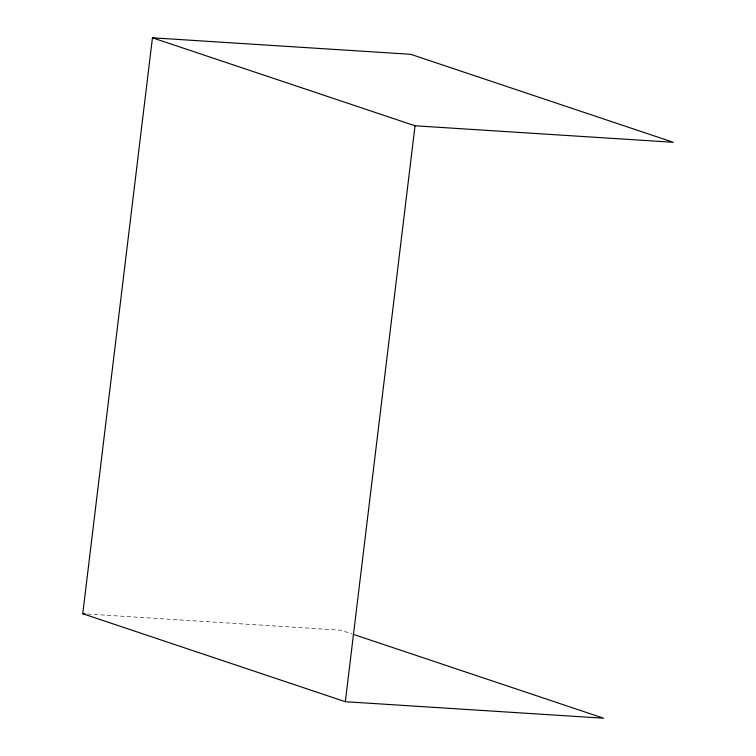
<?xml version="1.0" encoding="UTF-8"?>
<svg xmlns="http://www.w3.org/2000/svg" width="756" height="756" viewBox="0 0 756 756"><rect width="100%" height="100%" fill="white"/><g stroke="black" fill="none" stroke-linecap="round" stroke-linejoin="round"><path stroke-width="0.57" stroke-dasharray="3.78 2.83" d="M87.441 614.023L340.965 630.22L352.145 633.963"/><path stroke-width="1.13" d="M353.26 634.331L603.553 718.2L345.331 701.71L82.754 613.721L152.447 37.8L410.669 54.29L673.246 142.279L415.035 125.779L152.447 37.8M345.331 701.71L415.035 125.779M82.754 613.721L85.097 613.872"/></g></svg>
